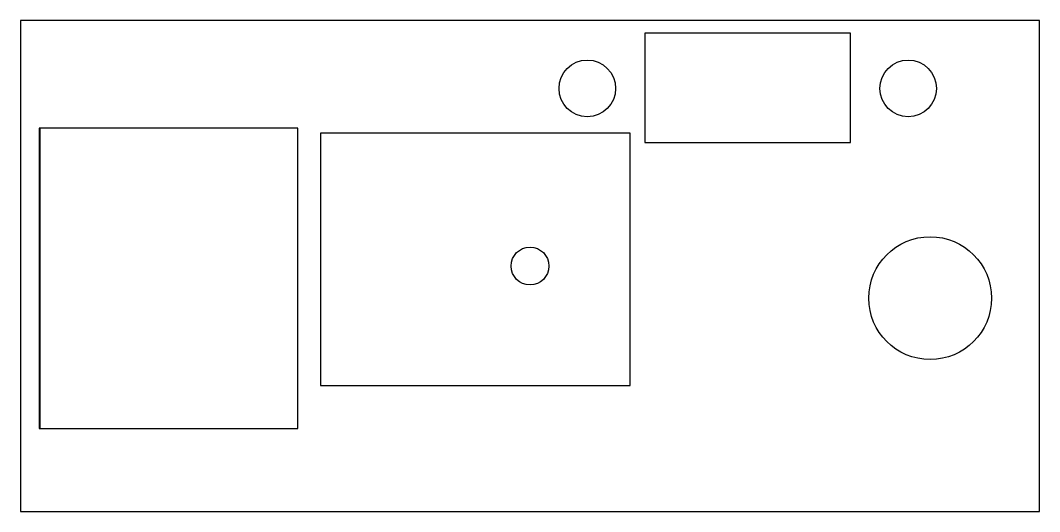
# Model space of a CAD drawing. Header units: millimetres. Extents: x -26.8 to 27.2, y -13.2 to 12.8.
import ezdxf

# ---------------------------------------------------------------- set-up
doc = ezdxf.new("R2010")
doc.units = ezdxf.units.MM
doc.header["$MEASUREMENT"] = 0
doc.layers.add('230602 OnStepBox 側面 中心順番 v1__0-0_', color=7, linetype='Continuous')

msp = doc.modelspace()

# ---------------------------------------------------------------- linework, layer by layer
at = {"layer": '230602 OnStepBox 側面 中心順番 v1__0-0_'}
for p, q in [((27.185, 12.834), (-26.815, 12.834)), ((-26.815, 12.834), (-26.815, -13.166)), ((27.185, -13.166), (27.185, 12.834)), ((17.171, 12.163), (6.271, 12.163)), ((6.271, 12.163), (6.271, 6.363)), ((17.171, 6.363), (17.171, 12.163)), ((-25.815, 7.134), (-25.815, -8.766)), ((-12.115, 7.134), (-25.815, 7.134)), ((-25.791, 7.136), (-25.791, -8.764)), ((-12.115, -8.766), (-12.115, 7.134)), ((-10.915, 6.859), (-10.915, -6.491)), ((5.485, 6.859), (-10.915, 6.859)), ((5.485, -6.491), (5.485, 6.859)), ((6.271, 6.363), (17.171, 6.363)), ((-10.915, -6.491), (5.485, -6.491)), ((-25.815, -8.766), (-12.115, -8.766)), ((-26.815, -13.166), (27.185, -13.166))]:
    msp.add_line(p, q, dxfattribs=at)
for centre, radius in [((3.221, 9.234), 1.5), ((20.221, 9.234), 1.5), ((21.385, -1.866), 3.25), ((0.185, -0.166), 1)]:
    msp.add_circle(centre, radius, dxfattribs=at)

doc.saveas('drawing.dxf')
